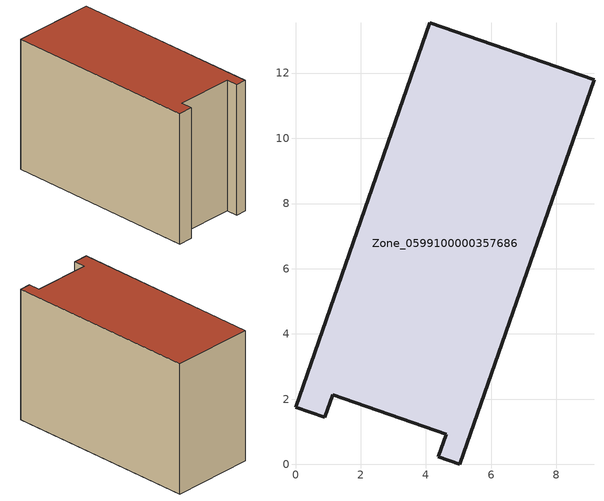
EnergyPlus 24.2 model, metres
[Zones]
Zone_0599100000357686
 floor ground (C_G): 4.12,13.55 9.15,11.79 5.04,0 4.38,0.23 4.63,0.92 1.14,2.14 0.9,1.44 0,1.75 z0
 wall outside (C_F): 9.15,11.79 4.12,13.55 0,1.75 0.9,1.44 1.14,2.14 4.63,0.92 4.38,0.23 5.04,0 9.15,11.79 z0:8.46
 roof outside (C_R): 5.04,0 9.15,11.79 4.12,13.55 0,1.75 0.9,1.44 1.14,2.14 4.63,0.92 4.38,0.23 z8.46
[BUILDING]
Pand.0599100000357686: North Axis=0; Terrain=City; Loads Convergence Tolerance Value=0.04; Temperature Convergence Tolerance Value=0.4; Solar Distribution=FullExterior; Maximum Number of Warmup Days=25; Minimum Number of Warmup Days=1
[Site:Location]
Rotterdam.The.Hague.AP_ZH_NLD Design_Conditions: Latitude=51.96; Longitude=4.45; Time Zone=1; Elevation=-4.5
[SITE:GROUNDTEMPERATURE:BUILDINGSURFACE]
18, 18, 18, 18, 18, 18, 18, 18, 18, 18, 18, 18
[MATERIAL] Thermal Absorptance=0.9; Solar Absorptance=0.7; Visible Absorptance=0.7
Name | Roughness | Thickness | Conductivity | Density | Specific Heat
G.TI.1992-2005 | MediumSmooth | 0.15 | 0.06 | 540 | 1210
F.TI.1992-2005 | Rough | 0.3 | 0.12 | 1920 | 840
R.TI.1992-2005 | MediumRough | 0.2 | 0.08 | 1500 | 1000
[CONSTRUCTION]
C_G: G.TI.1992-2005
C_F: F.TI.1992-2005
C_R: R.TI.1992-2005
[ZONE]
Zone_0599100000357686: Type=1; Multiplier=1; Ceiling Height=Autocalculate; Volume=Autocalculate; Floor Area=autocalculate; Part of Total Floor Area=Yes
[ZONEINFILTRATION:DESIGNFLOWRATE]
Infil_Zone_0599100000357686: Zone or ZoneList or Space or SpaceList=Zone_0599100000357686; Schedule=AlwaysOn; Design Flow Rate Calculation Method=Flow/Area; Flow Rate per Floor Area=0.0015; Constant Term Coefficient=1; Temperature Term Coefficient=0; Velocity Term Coefficient=0; Velocity Squared Term Coefficient=0
[HVACTEMPLATE:ZONE:IDEALLOADSAIRSYSTEM]
Zone_0599100000357686: Maximum Heating Supply Air Temperature=50; Minimum Cooling Supply Air Temperature=13; Maximum Heating Supply Air Humidity Ratio=0.0156; Minimum Cooling Supply Air Humidity Ratio=0.0077; Heating Limit=NoLimit; Cooling Limit=NoLimit; Dehumidification Control Type=ConstantSensibleHeatRatio; Cooling Sensible Heat Ratio=0.7; Dehumidification Setpoint=60; Humidification Control Type=None; Humidification Setpoint=30; Outdoor Air Method=None; Outdoor Air Flow Rate per Person=0.00944; Outdoor Air Flow Rate per Zone Floor Area=0; Outdoor Air Flow Rate per Zone=0; Demand Controlled Ventilation Type=None; Outdoor Air Economizer Type=NoEconomizer; Heat Recovery Type=None; Sensible Heat Recovery Effectiveness=0.7; Latent Heat Recovery Effectiveness=0.65
[ZONECONTROL:THERMOSTAT]
ThermostatControl_Zone_0599100000357686: Zone or ZoneList=Zone_0599100000357686; Control Type Schedule=DualSetpointControlType; Control 1=Thermostat_Zone_0599100000357686; Temperature Difference Between Cutout And Setpoint=0
[THERMOSTATSETPOINT:DUALSETPOINT]
Thermostat_Zone_0599100000357686: Heating Setpoint Temperature Schedule=HeatingSetpoint_Zone_0599100000357686; Cooling Setpoint Temperature Schedule=CoolingSetpoint_Zone_0599100000357686
[SCHEDULE:COMPACT]
HeatingSetpoint_Zone_0599100000357686: Through: 12/31, For: AllDays, Until: 24:00, 21
CoolingSetpoint_Zone_0599100000357686: Through: 12/31, For: AllDays, Until: 24:00, 24
DualSetpointControlType: Through: 12/31, For: AllDays, Until: 24:00, 4
AlwaysOn: Through: 12/31, For: AllDays, Until: 24:00, 1
